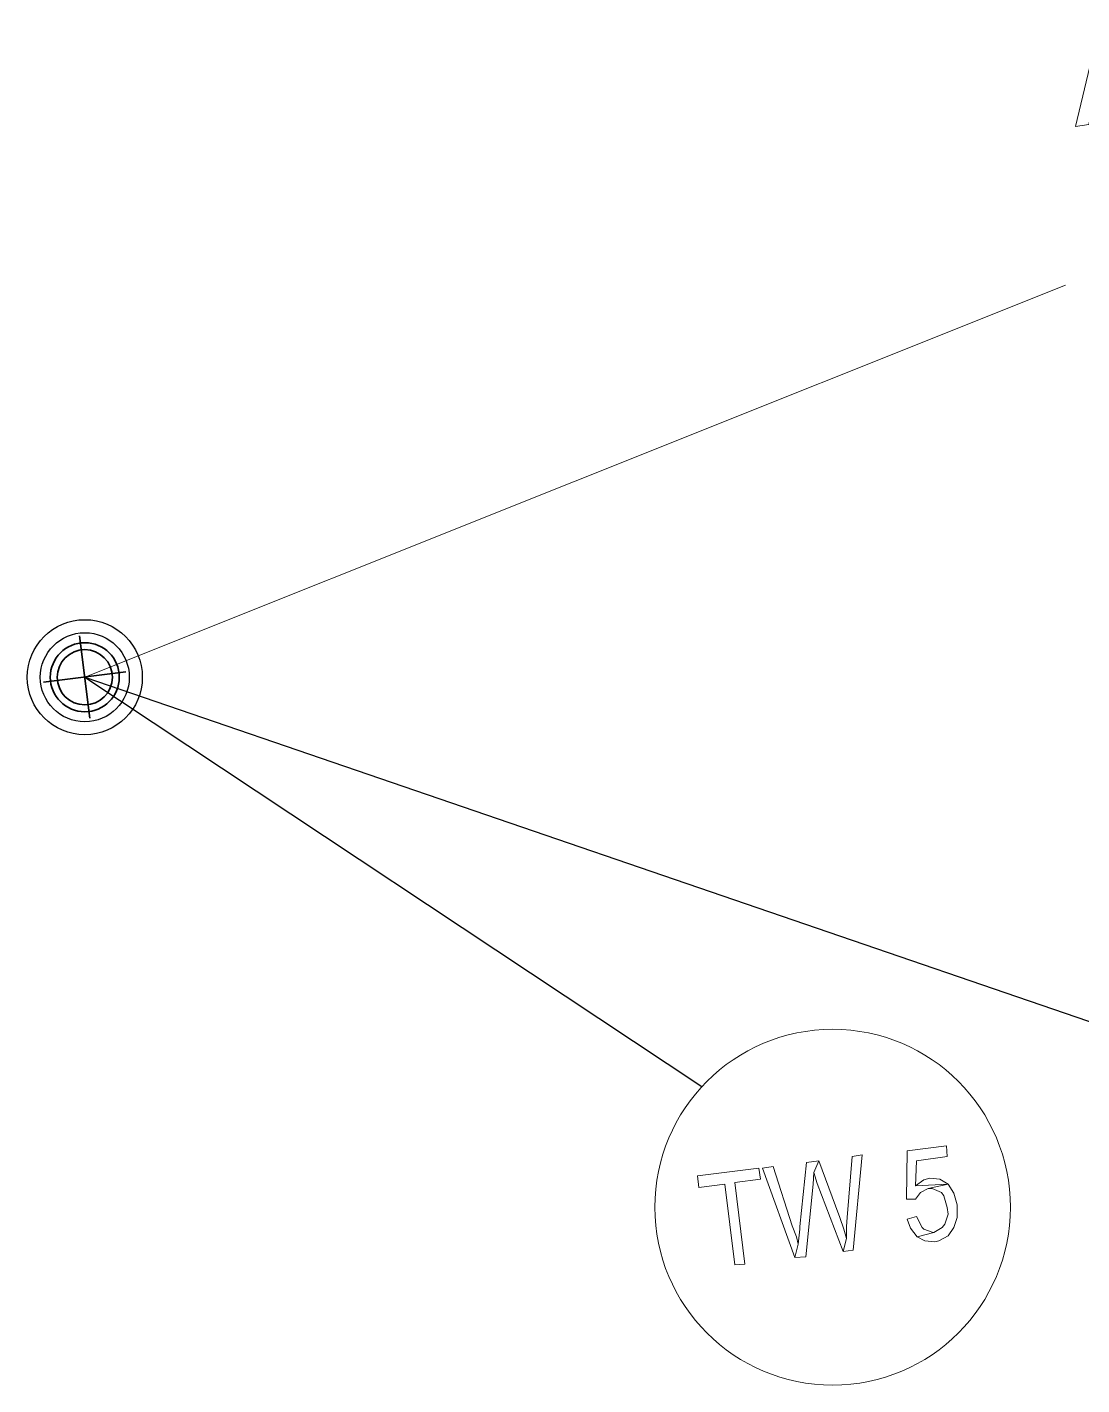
# Model space of a CAD drawing. Header units: metres. Extents: x 2713732.4 to 2713757.2, y 1226081.6 to 1226111.3.
# Drawn here: x 2713751.662 to 2713753.037, y 1226099.488 to 1226101.257 of the extents above; entities that cross this region are included whole.
import ezdxf

# ---------------------------------------------------------------- set-up
doc = ezdxf.new("R2010")
doc.units = ezdxf.units.M
doc.linetypes.add('DASHDOT', pattern=[1, 0.5, -0.25, 0, -0.25])
doc.layers.add('einlagen_boden_erstes_og', color=7, linetype='Continuous', true_color=0x000000)

msp = doc.modelspace()

# ---------------------------------------------------------------- linework, layer by layer
at = {"layer": 'einlagen_boden_erstes_og', "color": 1, "linetype": 'Continuous', "lineweight": 18, "true_color": 0xff0000, "extrusion": (0.000477202, 0.001815, 0.999998)}
msp.add_line((2713751.7369, 1226100.4103, -0.1808), (2713753.0158, 1226100.9208, -0.1823), dxfattribs=at)
at = {"layer": 'einlagen_boden_erstes_og', "color": 216, "linetype": 'DASHDOT', "lineweight": 35, "true_color": 0x800080, "extrusion": (0.000477202, 0.001815, 0.999998)}
for p, q in [((2713751.7437, 1226100.3568, -0.1807), (2713751.7301, 1226100.4639, -0.1809)), ((2713751.7904, 1226100.4171, -0.1808), (2713751.6833, 1226100.4035, -0.1807))]:
    msp.add_line(p, q, dxfattribs=at)
at = {"layer": 'einlagen_boden_erstes_og', "color": 7, "linetype": 'Continuous', "lineweight": 25, "extrusion": (0.000477202, 0.001815, 0.999998)}
for q in [(2713752.5413, 1226099.8767, -0.1802), (2713753.153, 1226099.925, -0.1806)]:
    msp.add_line((2713751.7369, 1226100.4103, -0.1808), q, dxfattribs=at)
at = {"layer": 'einlagen_boden_erstes_og', "color": 1, "lineweight": 0}
msp.add_lwpolyline([(2713753.0755, 1226101.2571), (2713753.0592, 1226101.255), (2713753.0288, 1226101.1279), (2713753.0462, 1226101.1301), (2713753.0538, 1226101.1681), (2713753.1038, 1226101.1746), (2713753.0571, 1226101.1822), (2713753.0657, 1226101.2191), (2713753.0668, 1226101.2278), (2713753.069, 1226101.243)], close=True, dxfattribs=at)
at = {"layer": 'einlagen_boden_erstes_og', "color": 7, "lineweight": 0}
for points in [[(2713752.8604, 1226099.7994), (2713752.8094, 1226099.7929), (2713752.8083, 1226099.7299), (2713752.8203, 1226099.7299), (2713752.8268, 1226099.7386), (2713752.8365, 1226099.744), (2713752.8626, 1226099.7494), (2713752.8203, 1226099.7473), (2713752.8213, 1226099.7799), (2713752.8615, 1226099.7853)], [(2713752.6942, 1226099.7799), (2713752.678, 1226099.7777), (2713752.6693, 1226099.6941), (2713752.6693, 1226099.6908), (2713752.6671, 1226099.6712), (2713752.6627, 1226099.6539), (2713752.6769, 1226099.6549), (2713752.6866, 1226099.7494), (2713752.6877, 1226099.7647)], [(2713752.6942, 1226099.7799), (2713752.6877, 1226099.7647), (2713752.6921, 1226099.7505), (2713752.7257, 1226099.6615), (2713752.7301, 1226099.6788), (2713752.7268, 1226099.6908), (2713752.7214, 1226099.706), (2713752.716, 1226099.7212)], [(2713752.7507, 1226099.7875), (2713752.7377, 1226099.7853), (2713752.7312, 1226099.706), (2713752.7301, 1226099.6941), (2713752.7301, 1226099.6788), (2713752.7257, 1226099.6615), (2713752.7388, 1226099.6636)], [(2713752.616, 1226099.7701), (2713752.5357, 1226099.7603), (2713752.5378, 1226099.7451), (2713752.5715, 1226099.7494), (2713752.5845, 1226099.6441), (2713752.5976, 1226099.6452), (2713752.5845, 1226099.7516), (2713752.6182, 1226099.756)], [(2713752.6345, 1226099.7723), (2713752.6204, 1226099.7701), (2713752.6627, 1226099.6539), (2713752.6671, 1226099.6712), (2713752.6649, 1226099.681), (2713752.6595, 1226099.6951)], [(2713752.8387, 1226099.7571), (2713752.8311, 1226099.7549), (2713752.8203, 1226099.7473), (2713752.8626, 1226099.7494), (2713752.8518, 1226099.756)], [(2713752.8626, 1226099.7494), (2713752.8365, 1226099.744), (2713752.842, 1226099.744), (2713752.8539, 1226099.7386), (2713752.8572, 1226099.7342), (2713752.8615, 1226099.719), (2713752.8626, 1226099.7103), (2713752.8583, 1226099.6973), (2713752.855, 1226099.693), (2713752.8441, 1226099.6864), (2713752.8224, 1226099.681), (2713752.8322, 1226099.6756), (2713752.8452, 1226099.6745), (2713752.8507, 1226099.6756), (2713752.8626, 1226099.6821), (2713752.8702, 1226099.693), (2713752.8746, 1226099.706), (2713752.8746, 1226099.7223), (2713752.8746, 1226099.7223), (2713752.8702, 1226099.7375)], [(2713752.8213, 1226099.7071), (2713752.8094, 1226099.7038), (2713752.8137, 1226099.6919), (2713752.8224, 1226099.681), (2713752.8441, 1226099.6864), (2713752.8431, 1226099.6864), (2713752.8311, 1226099.6908), (2713752.8289, 1226099.693)]]:
    msp.add_lwpolyline(points, close=True, dxfattribs=at)
at = {"layer": 'einlagen_boden_erstes_og', "color": 7, "linetype": 'Continuous', "lineweight": 25, "extrusion": (0.000477202, 0.001815, 0.999998)}
for radius in [0.075, 0.058]:
    msp.add_circle((2713751.428, 1226096.0398, 3520.5086), radius, dxfattribs=at)
at = {"layer": 'einlagen_boden_erstes_og', "color": 216, "linetype": 'Continuous', "lineweight": 35, "true_color": 0x800080, "extrusion": (0.000477202, 0.001815, 0.999998)}
for radius in [0.045, 0.036]:
    msp.add_circle((2713751.428, 1226096.0398, 3520.5086), radius, dxfattribs=at)
at = {"layer": 'einlagen_boden_erstes_og', "color": 7, "linetype": 'Continuous', "lineweight": 13, "extrusion": (0.000477202, 0.001815, 0.999998)}
msp.add_circle((2713752.403, 1226095.3492, 3520.5086), 0.2318, dxfattribs=at)

doc.saveas('drawing.dxf')
